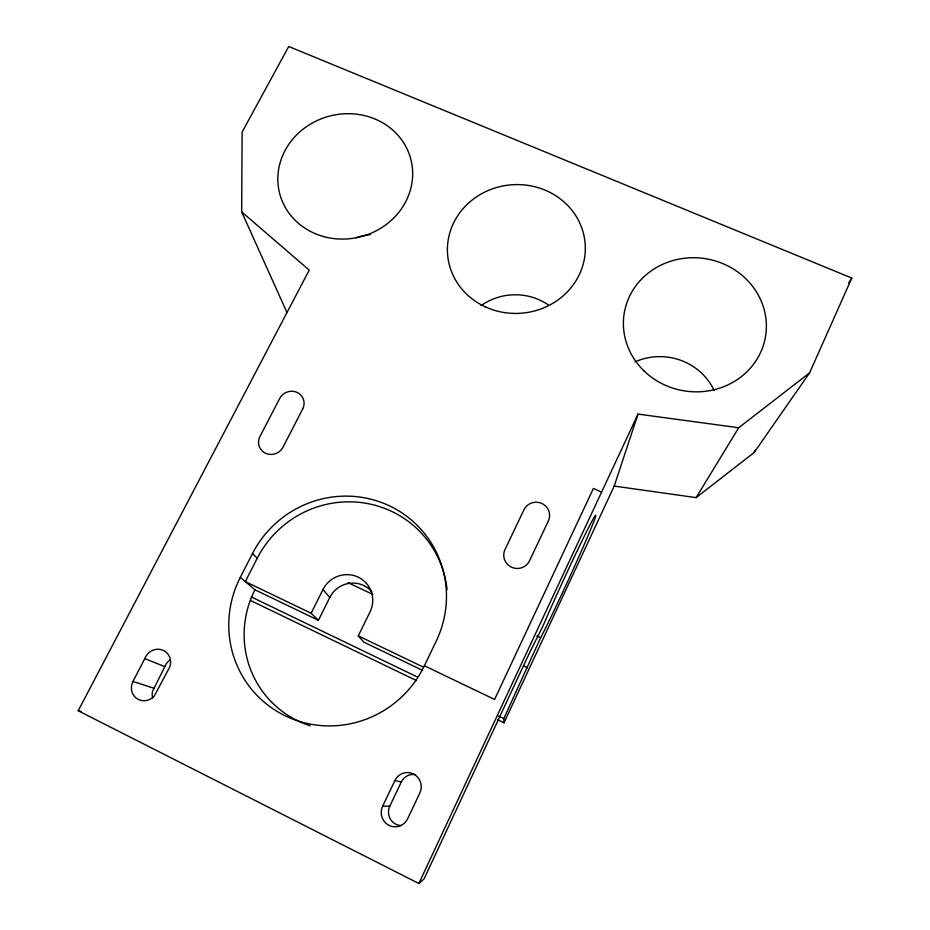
<?xml version="1.0" encoding="UTF-8"?>
<svg xmlns="http://www.w3.org/2000/svg" width="930" height="930" viewBox="0 0 930 930"><rect width="100%" height="100%" fill="white"/><g stroke="black" fill="none" stroke-linecap="round" stroke-linejoin="round"><path stroke-width="1.4" d="M286.94 312.457L241.661 211.866L242.114 132.037L288.73 46.5L851.799 278.047L809.612 372.825L754.137 452.515L696.117 497.62L614.207 486.088L504.014 722.796L497.48 719.646M614.207 486.088L638.027 414.094L738.711 427.742L809.612 372.825M504.014 722.796L503.781 718.634L540.644 637.771A72.854 2.197 -65.3 0 0 584.819 543.19A72.854 2.197 -65.3 0 0 587.307 530.158A72.854 2.197 -65.3 0 0 542.829 626.355L529.507 652.872L424.022 878.99L418.86 883.5L78.201 710.764L309.237 270.107L241.661 211.866M754.137 452.515L755.311 449.899M418.86 883.5L638.027 414.094M401.376 825.573A13.52 13.136 -87.4 0 1 389.81 806.147L401.318 781.956A13.415 13.101 -87.8 0 1 415.559 774.632M382.66 806.205L394.89 780.561A14.229 13.88 -86.7 0 1 413.432 773.969A14.229 13.88 -86.7 0 1 419.849 792.941L407.677 818.702A14.334 13.927 -86.4 0 1 389.042 825.375A14.334 13.927 -86.4 0 1 382.66 806.205L389.81 806.147M424.394 665.752L436.228 641.107A103.66 101.428 -41.2 0 0 389.658 505.943A103.66 101.428 -41.2 0 0 252.483 553.571L240.312 577.379A104.218 101.905 -46.9 0 0 285.557 715.972A104.218 101.905 -46.9 0 0 424.394 665.752L494.586 699.453L593.387 488.471L601.582 492.156M422.557 670.379L363.851 642.153L358.271 635.876L370.012 611.987A26.528 25.982 -41.6 0 0 358.178 577.146A26.528 25.982 -41.6 0 0 322.966 589.562L311.143 613.242L318.42 620.31L329.778 597.479A25.552 25.052 -42.8 0 1 371.895 591.829M170.399 659.765A12.997 12.392 -54.5 0 0 164.819 666.659L152.52 691.397A12.962 12.334 -56.6 0 0 152.706 697.988M132.978 681.411L131.746 684.759A13.729 13.02 -55.7 0 0 138.326 699.441A13.729 13.02 -55.7 0 0 154.264 696.024L168.132 670.065A13.764 13.078 -53.6 0 0 163.552 650.535A13.764 13.078 -53.6 0 0 144.824 658.614L132.978 681.411L153.683 688.223M447.086 589.771A101.719 99.603 -41.8 0 0 365.42 503.177A101.719 99.603 -41.8 0 0 257.238 558.233L245.299 581.61L311.143 613.242M696.117 497.62L738.711 427.742M848.637 282.918L851.799 278.047M394.89 780.561L401.318 781.956M78.201 710.764L80.991 711.38M144.824 658.614L164.819 666.659M536.854 635.992L540.644 637.771M348.006 582.645L372.86 594.444M523.73 666.008L527.473 667.775M358.271 635.876L423.394 667.159M240.312 577.379L254.936 589.783L318.42 620.31M251.263 596.944L417.43 677.017M498.55 716.112L503.781 718.634M250.484 600.501L416.454 680.562M252.483 553.571L257.238 558.233M322.966 589.562L329.778 597.479M310.202 725.784A98.487 96.488 -48.8 0 1 298.263 721.064M296.995 720.448A98.487 96.488 -48.8 0 1 254.936 589.783M481.124 305.645A56.602 53.754 -3.5 0 1 548.072 304.738M635.074 361.875A58.474 55.521 11.2 0 1 714.054 390.286M356.167 237.72A55.847 52.394 -15 0 1 370.279 234.639M548.386 520.893L529.519 560.825A13.52 13.276 6.6 0 1 511.547 567.207A13.52 13.276 6.6 0 1 505.013 549.514L523.95 509.768A13.462 13.125 5.9 0 1 541.806 503.467A13.462 13.125 5.9 0 1 548.386 520.893M302.68 408.979L283.046 447.109A13.113 12.509 -29.2 0 1 265.562 453.294A13.113 12.509 -29.2 0 1 259.97 436.472L279.674 398.493A13.032 12.381 -25.4 0 1 297.042 392.402A13.032 12.381 -25.4 0 1 302.68 408.979M485.913 307.121A68.983 64.379 -4.7 0 0 585.168 244.02A68.983 64.379 -4.7 0 0 478.008 195.881A68.983 64.379 -4.7 0 0 485.913 307.121M644.048 370.954A71.61 66.948 8.9 0 0 763.844 343.821A71.61 66.948 8.9 0 0 676.738 259.586A71.61 66.948 8.9 0 0 644.048 370.954M323.977 236.662A67.785 62.31 -15.1 0 0 411.293 161.169A67.785 62.31 -15.1 0 0 300.471 131.316A67.785 62.31 -15.1 0 0 323.977 236.662"/></g></svg>
